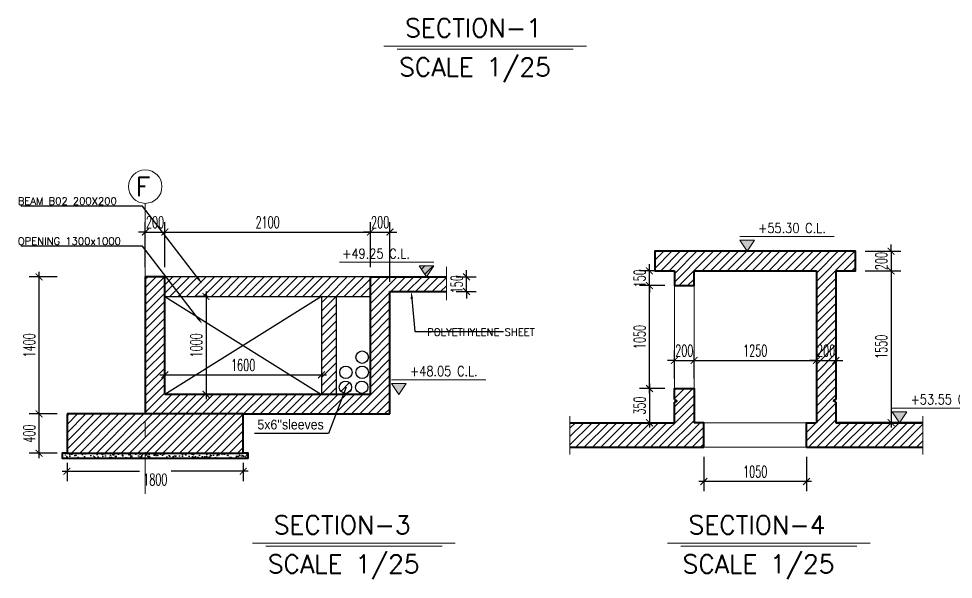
# Model space of a CAD drawing. Extents: x 2556046 to 2673391, y -921360 to -863964.
# Drawn here: x 2626783 to 2636333, y -897818 to -892094 of the extents above; entities that cross this region are included whole.
import ezdxf
from ezdxf import colors
from ezdxf.entities.mleader import LeaderData, LeaderLine
from ezdxf.enums import TextEntityAlignment as Align
from ezdxf.math import Vec2, Vec3

# ---------------------------------------------------------------- set-up
doc = ezdxf.new("R2010")
doc.units = 0
doc.header["$LTSCALE"] = 500
doc.header["$PDMODE"] = 98
doc.header["$PDSIZE"] = -0.01
doc.linetypes.add('CACHE', pattern=[0.375, 0.25, -0.125])
doc.linetypes.add('CENTER', pattern=[50.8, 31.75, -6.35, 6.35, -6.35])
for name, color, linetype in [('10_retini', 7, 'Continuous'), ('hatch', 200, 'Continuous'), ('POLY SHEET', 40, 'Continuous'), ('S-RBAR-HA8', 40, 'Continuous')]:
    doc.layers.add(name, color=color, linetype=linetype)
for name, color, linetype, lineweight in [('A-FLOR-IDEN', 4, 'Continuous', 18), ('A-GRID', 1, 'CENTER', 9), ('A-GRID-IDEN', 10, 'Continuous', 9), ('EN05 - Text', 4, 'Continuous', 20), ('goe-ba-coupé', 4, 'Continuous', 40), ('goe-cotes', 115, 'Continuous', 13), ('TEXT', 7, 'Continuous', 13)]:
    doc.layers.add(name, color=color, linetype=linetype, lineweight=lineweight)
doc.styles.add('Arial', font='arial.ttf')
doc.styles.add('EG_SIMPLEX', font='SIMPLEX.shx')
doc.styles.add('goe-romans', font='ROMANS.shx', dxfattribs={"width": 0.6})
doc.styles.add('ROMANS', font='romans.shx')
doc.styles.add('SIMPLEX', font='simplex_.ttf')
doc.styles.get("Standard").update_dxf_attribs({"font": 'arial.ttf'})
doc.dimstyles.new('goe-50e', dxfattribs={"dimscale": 10, "dimtxt": 12, "dimasz": 7, "dimexe": 10, "dimexo": 10, "dimgap": 4, "dimtad": 1, "dimdec": 1, "dimdsep": 46, "dimtxsty": 'goe-romans', "dimblk": 'ARCHTICK', "dimcen": 4, "dimdle": 5, "dimclrt": 256, "dimazin": 0, "dimtfac": 1, "dimtdec": 1, "dimtix": 1, "dimtmove": 2, "dimatfit": 3, "dimldrblk": 'ARCHTICK', "dimfxl": 5, "dimtfillclr": 256, "dimtolj": 1, "dimarcsym": 0})
pattern_1 = [(45, (-16628.37, -5515.3), (-42.4264069, 42.4264069), [])]
pattern_2 = [(45, (0, 0), (-42.4264069, 42.4264069), [])]

# ---------------------------------------------------------------- blocks, each defined once
blk = doc.blocks.new('*U9')
blk.add_hatch(color=256).paths.add_polyline_path([(150, 225), (-150, 225), (0, 0)])
blk.add_line((-150, 300), (1776, 300))
blk.add_lwpolyline([(-150, 225), (150, 225), (0, 0)], close=True)
at = {"style": 'EG_SIMPLEX', "width": 0.85}
for tag, p in [('F.F.L.', (225, 375)), ('C.L.', (225, 39))]:
    blk.add_attdef(tag, p, '', height=200, dxfattribs=at)
blk = doc.blocks.new('_ArchTick')
at = {"color": 0, "linetype": 'ByBlock', "const_width": 0.15}
blk.add_lwpolyline([(-0.5, -0.5), (0.5, 0.5)], dxfattribs=at)
blk = doc.blocks.new('*D172')
at = {"layer": 'Defpoints', "color": 0, "transparency": 16777216}
for p in [(2627276.3, -896530.4), (2629076.3, -896530.4), (2629076.3, -896715.2)]:
    blk.add_point(p, dxfattribs=at)
at = {"layer": 'goe-cotes', "color": 0, "lineweight": -2, "transparency": 16777216}
for p, q in [((2627276.3, -896630.4), (2627276.3, -896815.2)), ((2629076.3, -896630.4), (2629076.3, -896815.2)), ((2627226.3, -896715.2), (2628016.8, -896715.2)), ((2629126.3, -896715.2), (2628340.2, -896715.2))]:
    blk.add_line(p, q, dxfattribs=at)
at = {"layer": 'goe-cotes', "color": 0, "lineweight": -2, "transparency": 16777216, "xscale": 70, "yscale": 70, "zscale": 70, "rotation": 180}
blk.add_blockref('_ArchTick', (2627276.3, -896715.2), dxfattribs=at)
at = {"layer": 'goe-cotes', "color": 0, "lineweight": -2, "transparency": 16777216, "xscale": 70, "yscale": 70, "zscale": 70}
blk.add_blockref('_ArchTick', (2629076.3, -896715.2), dxfattribs=at)
at = {"layer": 'goe-cotes', "transparency": 16777216, "insert": (2628178.5, -896800.8), "char_height": 120, "attachment_point": 5, "style": 'goe-romans'}
blk.add_mtext('\\A1;1800', dxfattribs=at)
blk = doc.blocks.new('*D173')
at = {"layer": 'Defpoints', "color": 0, "transparency": 16777216}
for p in [(2626991, -896130.4), (2627276.3, -896130.4), (2627276.3, -896530.4)]:
    blk.add_point(p, dxfattribs=at)
at = {"layer": 'goe-cotes', "color": 0, "lineweight": -2, "transparency": 16777216}
for p, q in [((2626991, -896580.4), (2626991, -896080.4)), ((2627176.3, -896130.4), (2626891, -896130.4)), ((2627176.3, -896530.4), (2626891, -896530.4))]:
    blk.add_line(p, q, dxfattribs=at)
at = {"layer": 'goe-cotes', "color": 0, "lineweight": -2, "transparency": 16777216, "xscale": 70, "yscale": 70, "zscale": 70}
for p, rotation in [((2626991, -896130.4), 90), ((2626991, -896530.4), 270)]:
    blk.add_blockref('_ArchTick', p, dxfattribs=dict(at, rotation=rotation))
at = {"layer": 'goe-cotes', "transparency": 16777216, "insert": (2626891, -896330.4), "char_height": 120, "attachment_point": 5, "rotation": 90, "style": 'goe-romans'}
blk.add_mtext('\\A1;400', dxfattribs=at)
blk = doc.blocks.new('*D174')
at = {"layer": 'Defpoints', "color": 0, "transparency": 16777216}
for p in [(2626991, -894730.4), (2627276.3, -894730.4), (2627276.3, -896130.4)]:
    blk.add_point(p, dxfattribs=at)
at = {"layer": 'goe-cotes', "color": 0, "lineweight": -2, "transparency": 16777216}
for p, q in [((2626991, -896180.4), (2626991, -894680.4)), ((2627176.3, -894730.4), (2626891, -894730.4)), ((2627176.3, -896130.4), (2626891, -896130.4))]:
    blk.add_line(p, q, dxfattribs=at)
at = {"layer": 'goe-cotes', "color": 0, "lineweight": -2, "transparency": 16777216, "xscale": 70, "yscale": 70, "zscale": 70}
for p, rotation in [((2626991, -894730.4), 90), ((2626991, -896130.4), 270)]:
    blk.add_blockref('_ArchTick', p, dxfattribs=dict(at, rotation=rotation))
at = {"layer": 'goe-cotes', "transparency": 16777216, "insert": (2626891, -895430.4), "char_height": 120, "attachment_point": 5, "rotation": 90, "style": 'goe-romans'}
blk.add_mtext('\\A1;1400', dxfattribs=at)
blk = doc.blocks.new('*D175')
at = {"layer": 'Defpoints', "color": 0, "transparency": 16777216}
for p in [(2628276.3, -894272.7), (2628076.3, -894730.4), (2628276.3, -894730.4)]:
    blk.add_point(p, dxfattribs=at)
at = {"layer": 'goe-cotes', "color": 0, "lineweight": -2, "transparency": 16777216}
for p, q in [((2628076.3, -894630.4), (2628076.3, -894172.7)), ((2628276.3, -894630.4), (2628276.3, -894172.7)), ((2628076.3, -894272.7), (2628006.3, -894272.7)), ((2628076.3, -894272.7), (2628276.3, -894272.7)), ((2628276.3, -894272.7), (2628346.3, -894272.7))]:
    blk.add_line(p, q, dxfattribs=at)
at = {"layer": 'goe-cotes', "color": 0, "lineweight": -2, "transparency": 16777216, "xscale": 70, "yscale": 70, "zscale": 70}
blk.add_blockref('_ArchTick', (2628076.3, -894272.7), dxfattribs=at)
at = {"layer": 'goe-cotes', "color": 0, "lineweight": -2, "transparency": 16777216, "xscale": 70, "yscale": 70, "zscale": 70, "rotation": 180}
blk.add_blockref('_ArchTick', (2628276.3, -894272.7), dxfattribs=at)
at = {"layer": 'goe-cotes', "transparency": 16777216, "insert": (2628176.3, -894172.7), "char_height": 120, "attachment_point": 5, "style": 'goe-romans'}
blk.add_mtext('\\A1;200', dxfattribs=at)
blk = doc.blocks.new('*D176')
at = {"layer": 'Defpoints', "color": 0, "transparency": 16777216}
for p in [(2630376.3, -894272.7), (2628276.3, -894730.4), (2630376.3, -894730.4)]:
    blk.add_point(p, dxfattribs=at)
at = {"layer": 'goe-cotes', "color": 0, "lineweight": -2, "transparency": 16777216}
for p, q in [((2628276.3, -894630.4), (2628276.3, -894172.7)), ((2630376.3, -894630.4), (2630376.3, -894172.7)), ((2628226.3, -894272.7), (2630426.3, -894272.7))]:
    blk.add_line(p, q, dxfattribs=at)
at = {"layer": 'goe-cotes', "color": 0, "lineweight": -2, "transparency": 16777216, "xscale": 70, "yscale": 70, "zscale": 70, "rotation": 180}
blk.add_blockref('_ArchTick', (2628276.3, -894272.7), dxfattribs=at)
at = {"layer": 'goe-cotes', "color": 0, "lineweight": -2, "transparency": 16777216, "xscale": 70, "yscale": 70, "zscale": 70}
blk.add_blockref('_ArchTick', (2630376.3, -894272.7), dxfattribs=at)
at = {"layer": 'goe-cotes', "transparency": 16777216, "insert": (2629326.3, -894172.7), "char_height": 120, "attachment_point": 5, "style": 'goe-romans'}
blk.add_mtext('\\A1;2100', dxfattribs=at)
blk = doc.blocks.new('*D177')
at = {"layer": 'Defpoints', "color": 0, "transparency": 16777216}
for p in [(2630576.3, -894272.7), (2630376.3, -894730.4), (2630576.3, -894880.4)]:
    blk.add_point(p, dxfattribs=at)
at = {"layer": 'goe-cotes', "color": 0, "lineweight": -2, "transparency": 16777216}
for p, q in [((2630376.3, -894630.4), (2630376.3, -894172.7)), ((2630576.3, -894780.4), (2630576.3, -894172.7)), ((2630376.3, -894272.7), (2630306.3, -894272.7)), ((2630376.3, -894272.7), (2630576.3, -894272.7)), ((2630576.3, -894272.7), (2630646.3, -894272.7))]:
    blk.add_line(p, q, dxfattribs=at)
at = {"layer": 'goe-cotes', "color": 0, "lineweight": -2, "transparency": 16777216, "xscale": 70, "yscale": 70, "zscale": 70}
blk.add_blockref('_ArchTick', (2630376.3, -894272.7), dxfattribs=at)
at = {"layer": 'goe-cotes', "color": 0, "lineweight": -2, "transparency": 16777216, "xscale": 70, "yscale": 70, "zscale": 70, "rotation": 180}
blk.add_blockref('_ArchTick', (2630576.3, -894272.7), dxfattribs=at)
at = {"layer": 'goe-cotes', "transparency": 16777216, "insert": (2630476.3, -894172.7), "char_height": 120, "attachment_point": 5, "style": 'goe-romans'}
blk.add_mtext('\\A1;200', dxfattribs=at)
blk = doc.blocks.new('AX-HL')
at = {"color": 1}
blk.add_circle((-0.35, 0), 0.35, dxfattribs=at)
at = {"color": 6, "style": 'SIMPLEX', "width": 0.430328}
blk.add_attdef('N-F', text='', height=0.4, dxfattribs=at).set_placement((-0.6, -0.2), (-0.1, -0.2), align=Align.FIT)
at = {"color": 6, "style": 'SIMPLEX'}
blk.add_attdef('N', text='', height=0.4, dxfattribs=at).set_placement((-0.35, 0), align=Align.MIDDLE)
blk = doc.blocks.new('*D178')
at = {"layer": 'Defpoints', "color": 0, "transparency": 16777216}
for p in [(2631152.8, -894730.4), (2631359, -894730.4), (2631152.8, -894880.4)]:
    blk.add_point(p, dxfattribs=at)
at = {"layer": 'goe-cotes', "color": 0, "lineweight": -2, "transparency": 16777216}
for p, q in [((2631359, -894730.4), (2631359, -894660.4)), ((2631252.8, -894730.4), (2631459, -894730.4)), ((2631359, -894880.4), (2631359, -894730.4)), ((2631252.8, -894880.4), (2631459, -894880.4)), ((2631359, -894880.4), (2631359, -894950.4))]:
    blk.add_line(p, q, dxfattribs=at)
at = {"layer": 'goe-cotes', "color": 0, "lineweight": -2, "transparency": 16777216, "xscale": 70, "yscale": 70, "zscale": 70}
for p, rotation in [((2631359, -894730.4), 270), ((2631359, -894880.4), 90)]:
    blk.add_blockref('_ArchTick', p, dxfattribs=dict(at, rotation=rotation))
at = {"layer": 'goe-cotes', "transparency": 16777216, "insert": (2631259, -894805.4), "char_height": 120, "attachment_point": 5, "rotation": 90, "style": 'goe-romans'}
blk.add_mtext('\\A1;150', dxfattribs=at)
blk = doc.blocks.new('*D302')
at = {"layer": 'Defpoints', "color": 0, "transparency": 16777216}
for p in [(2633783.6, -896469.6), (2634833.6, -896469.6), (2633783.6, -896819.5)]:
    blk.add_point(p, dxfattribs=at)
at = {"layer": 'goe-cotes', "color": 0, "lineweight": -2, "transparency": 16777216}
for p, q in [((2633783.6, -896569.6), (2633783.6, -896919.5)), ((2634833.6, -896569.6), (2634833.6, -896919.5)), ((2634883.6, -896819.5), (2633733.6, -896819.5))]:
    blk.add_line(p, q, dxfattribs=at)
at = {"layer": 'goe-cotes', "color": 0, "lineweight": -2, "transparency": 16777216, "xscale": 70, "yscale": 70, "zscale": 70, "rotation": 180}
blk.add_blockref('_ArchTick', (2633783.6, -896819.5), dxfattribs=at)
at = {"layer": 'goe-cotes', "color": 0, "lineweight": -2, "transparency": 16777216, "xscale": 70, "yscale": 70, "zscale": 70}
blk.add_blockref('_ArchTick', (2634833.6, -896819.5), dxfattribs=at)
at = {"layer": 'goe-cotes', "transparency": 16777216, "insert": (2634308.6, -896719.5), "char_height": 120, "attachment_point": 5, "style": 'goe-romans'}
blk.add_mtext('\\A1;1050', dxfattribs=at)
blk = doc.blocks.new('*D303')
at = {"layer": 'Defpoints', "color": 0, "transparency": 16777216}
for p in [(2633683.6, -895583.9), (2633483.6, -895869.6), (2633683.6, -895869.6)]:
    blk.add_point(p, dxfattribs=at)
at = {"layer": 'goe-cotes', "color": 0, "lineweight": -2, "transparency": 16777216}
for p, q in [((2633483.6, -895769.6), (2633483.6, -895483.9)), ((2633683.6, -895769.6), (2633683.6, -895483.9)), ((2633483.6, -895583.9), (2633413.6, -895583.9)), ((2633483.6, -895583.9), (2633683.6, -895583.9)), ((2633683.6, -895583.9), (2633753.6, -895583.9))]:
    blk.add_line(p, q, dxfattribs=at)
at = {"layer": 'goe-cotes', "color": 0, "lineweight": -2, "transparency": 16777216, "xscale": 70, "yscale": 70, "zscale": 70}
blk.add_blockref('_ArchTick', (2633483.6, -895583.9), dxfattribs=at)
at = {"layer": 'goe-cotes', "color": 0, "lineweight": -2, "transparency": 16777216, "xscale": 70, "yscale": 70, "zscale": 70, "rotation": 180}
blk.add_blockref('_ArchTick', (2633683.6, -895583.9), dxfattribs=at)
at = {"layer": 'goe-cotes', "transparency": 16777216, "insert": (2633583.6, -895483.9), "char_height": 120, "attachment_point": 5, "style": 'goe-romans'}
blk.add_mtext('\\A1;200', dxfattribs=at)
blk = doc.blocks.new('*D304')
at = {"layer": 'Defpoints', "color": 0, "transparency": 16777216}
for p in [(2634933.6, -895583.9), (2633683.6, -895869.6), (2634933.6, -895869.6)]:
    blk.add_point(p, dxfattribs=at)
at = {"layer": 'goe-cotes', "color": 0, "lineweight": -2, "transparency": 16777216}
for p, q in [((2633683.6, -895769.6), (2633683.6, -895483.9)), ((2634933.6, -895769.6), (2634933.6, -895483.9)), ((2633633.6, -895583.9), (2634983.6, -895583.9))]:
    blk.add_line(p, q, dxfattribs=at)
at = {"layer": 'goe-cotes', "color": 0, "lineweight": -2, "transparency": 16777216, "xscale": 70, "yscale": 70, "zscale": 70, "rotation": 180}
blk.add_blockref('_ArchTick', (2633683.6, -895583.9), dxfattribs=at)
at = {"layer": 'goe-cotes', "color": 0, "lineweight": -2, "transparency": 16777216, "xscale": 70, "yscale": 70, "zscale": 70}
blk.add_blockref('_ArchTick', (2634933.6, -895583.9), dxfattribs=at)
at = {"layer": 'goe-cotes', "transparency": 16777216, "insert": (2634308.6, -895483.9), "char_height": 120, "attachment_point": 5, "style": 'goe-romans'}
blk.add_mtext('\\A1;1250', dxfattribs=at)
blk = doc.blocks.new('*D305')
at = {"layer": 'Defpoints', "color": 0, "transparency": 16777216}
for p in [(2635133.6, -895583.9), (2634933.6, -895869.6), (2635133.6, -895869.6)]:
    blk.add_point(p, dxfattribs=at)
at = {"layer": 'goe-cotes', "color": 0, "lineweight": -2, "transparency": 16777216}
for p, q in [((2634933.6, -895769.6), (2634933.6, -895483.9)), ((2635133.6, -895769.6), (2635133.6, -895483.9)), ((2634933.6, -895583.9), (2634863.6, -895583.9)), ((2634933.6, -895583.9), (2635133.6, -895583.9)), ((2635133.6, -895583.9), (2635203.6, -895583.9))]:
    blk.add_line(p, q, dxfattribs=at)
at = {"layer": 'goe-cotes', "color": 0, "lineweight": -2, "transparency": 16777216, "xscale": 70, "yscale": 70, "zscale": 70}
blk.add_blockref('_ArchTick', (2634933.6, -895583.9), dxfattribs=at)
at = {"layer": 'goe-cotes', "color": 0, "lineweight": -2, "transparency": 16777216, "xscale": 70, "yscale": 70, "zscale": 70, "rotation": 180}
blk.add_blockref('_ArchTick', (2635133.6, -895583.9), dxfattribs=at)
at = {"layer": 'goe-cotes', "transparency": 16777216, "insert": (2635033.6, -895483.9), "char_height": 120, "attachment_point": 5, "style": 'goe-romans'}
blk.add_mtext('\\A1;200', dxfattribs=at)
blk = doc.blocks.new('*D306')
at = {"layer": 'Defpoints', "color": 0, "transparency": 16777216}
for p in [(2633483.6, -895869.6), (2633228, -896219.6), (2633483.6, -896219.6)]:
    blk.add_point(p, dxfattribs=at)
at = {"layer": 'goe-cotes', "color": 0, "lineweight": -2, "transparency": 16777216}
for p, q in [((2633228, -895819.6), (2633228, -896269.6)), ((2633383.6, -895869.6), (2633128, -895869.6)), ((2633383.6, -896219.6), (2633128, -896219.6))]:
    blk.add_line(p, q, dxfattribs=at)
at = {"layer": 'goe-cotes', "color": 0, "lineweight": -2, "transparency": 16777216, "xscale": 70, "yscale": 70, "zscale": 70}
for p, rotation in [((2633228, -895869.6), 90), ((2633228, -896219.6), 270)]:
    blk.add_blockref('_ArchTick', p, dxfattribs=dict(at, rotation=rotation))
at = {"layer": 'goe-cotes', "transparency": 16777216, "insert": (2633128, -896044.6), "char_height": 120, "attachment_point": 5, "rotation": 90, "style": 'goe-romans'}
blk.add_mtext('\\A1;350', dxfattribs=at)
blk = doc.blocks.new('*D307')
at = {"layer": 'Defpoints', "color": 0, "transparency": 16777216}
for p in [(2635333.6, -894469.6), (2635333.6, -894669.6), (2635697.7, -894669.6)]:
    blk.add_point(p, dxfattribs=at)
at = {"layer": 'goe-cotes', "color": 0, "lineweight": -2, "transparency": 16777216}
for p, q in [((2635433.6, -894469.6), (2635797.7, -894469.6)), ((2635697.7, -894469.6), (2635697.7, -894399.6)), ((2635697.7, -894469.6), (2635697.7, -894669.6)), ((2635433.6, -894669.6), (2635797.7, -894669.6)), ((2635697.7, -894669.6), (2635697.7, -894739.6))]:
    blk.add_line(p, q, dxfattribs=at)
at = {"layer": 'goe-cotes', "color": 0, "lineweight": -2, "transparency": 16777216, "xscale": 70, "yscale": 70, "zscale": 70}
for p, rotation in [((2635697.7, -894469.6), 270), ((2635697.7, -894669.6), 90)]:
    blk.add_blockref('_ArchTick', p, dxfattribs=dict(at, rotation=rotation))
at = {"layer": 'goe-cotes', "transparency": 16777216, "insert": (2635597.7, -894569.6), "char_height": 120, "attachment_point": 5, "rotation": 90, "style": 'goe-romans'}
blk.add_mtext('\\A1;200', dxfattribs=at)
blk = doc.blocks.new('*D308')
at = {"layer": 'Defpoints', "color": 0, "transparency": 16777216}
for p in [(2635333.6, -894669.6), (2635333.6, -896219.6), (2635697.7, -896219.6)]:
    blk.add_point(p, dxfattribs=at)
at = {"layer": 'goe-cotes', "color": 0, "lineweight": -2, "transparency": 16777216}
for p, q in [((2635433.6, -894669.6), (2635797.7, -894669.6)), ((2635697.7, -894619.6), (2635697.7, -896269.6)), ((2635433.6, -896219.6), (2635797.7, -896219.6))]:
    blk.add_line(p, q, dxfattribs=at)
at = {"layer": 'goe-cotes', "color": 0, "lineweight": -2, "transparency": 16777216, "xscale": 70, "yscale": 70, "zscale": 70}
for p, rotation in [((2635697.7, -894669.6), 90), ((2635697.7, -896219.6), 270)]:
    blk.add_blockref('_ArchTick', p, dxfattribs=dict(at, rotation=rotation))
at = {"layer": 'goe-cotes', "transparency": 16777216, "insert": (2635597.7, -895444.6), "char_height": 120, "attachment_point": 5, "rotation": 90, "style": 'goe-romans'}
blk.add_mtext('\\A1;1550', dxfattribs=at)
blk = doc.blocks.new('*D309')
at = {"layer": 'Defpoints', "color": 0, "transparency": 16777216}
for p in [(2633228, -894819.6), (2633483.6, -894819.6), (2633483.6, -895869.6)]:
    blk.add_point(p, dxfattribs=at)
at = {"layer": 'goe-cotes', "color": 0, "lineweight": -2, "transparency": 16777216}
for p, q in [((2633228, -895919.6), (2633228, -894769.6)), ((2633383.6, -894819.6), (2633128, -894819.6)), ((2633383.6, -895869.6), (2633128, -895869.6))]:
    blk.add_line(p, q, dxfattribs=at)
at = {"layer": 'goe-cotes', "color": 0, "lineweight": -2, "transparency": 16777216, "xscale": 70, "yscale": 70, "zscale": 70}
for p, rotation in [((2633228, -894819.6), 90), ((2633228, -895869.6), 270)]:
    blk.add_blockref('_ArchTick', p, dxfattribs=dict(at, rotation=rotation))
at = {"layer": 'goe-cotes', "transparency": 16777216, "insert": (2633128, -895344.6), "char_height": 120, "attachment_point": 5, "rotation": 90, "style": 'goe-romans'}
blk.add_mtext('\\A1;1050', dxfattribs=at)
blk = doc.blocks.new('*D310')
at = {"layer": 'Defpoints', "color": 0, "transparency": 16777216}
for p in [(2633228, -894669.6), (2633483.6, -894669.6), (2633483.6, -894819.6)]:
    blk.add_point(p, dxfattribs=at)
at = {"layer": 'goe-cotes', "color": 0, "lineweight": -2, "transparency": 16777216}
for p, q in [((2633383.6, -894669.6), (2633128, -894669.6)), ((2633228, -894669.6), (2633228, -894599.6)), ((2633228, -894819.6), (2633228, -894669.6)), ((2633383.6, -894819.6), (2633128, -894819.6)), ((2633228, -894819.6), (2633228, -894889.6))]:
    blk.add_line(p, q, dxfattribs=at)
at = {"layer": 'goe-cotes', "color": 0, "lineweight": -2, "transparency": 16777216, "xscale": 70, "yscale": 70, "zscale": 70}
for p, rotation in [((2633228, -894669.6), 270), ((2633228, -894819.6), 90)]:
    blk.add_blockref('_ArchTick', p, dxfattribs=dict(at, rotation=rotation))
at = {"layer": 'goe-cotes', "transparency": 16777216, "insert": (2633128, -894744.6), "char_height": 120, "attachment_point": 5, "rotation": 90, "style": 'goe-romans'}
blk.add_mtext('\\A1;150', dxfattribs=at)
blk = doc.blocks.new('*D343')
at = {"layer": 'Defpoints', "color": 0, "transparency": 16777216}
for p in [(2628819.7, -894930.4), (2628696.8, -895930.4), (2629576.3, -895930.4)]:
    blk.add_point(p, dxfattribs=at)
at = {"layer": 'goe-cotes', "color": 0, "lineweight": -2, "transparency": 16777216}
for p, q in [((2628719.7, -894930.4), (2628596.8, -894930.4)), ((2628696.8, -894880.4), (2628696.8, -895980.4)), ((2629476.3, -895930.4), (2628596.8, -895930.4))]:
    blk.add_line(p, q, dxfattribs=at)
at = {"layer": 'goe-cotes', "color": 0, "lineweight": -2, "transparency": 16777216, "xscale": 70, "yscale": 70, "zscale": 70}
for p, rotation in [((2628696.8, -894930.4), 90), ((2628696.8, -895930.4), 270)]:
    blk.add_blockref('_ArchTick', p, dxfattribs=dict(at, rotation=rotation))
at = {"layer": 'goe-cotes', "transparency": 16777216, "insert": (2628596.8, -895430.4), "char_height": 120, "attachment_point": 5, "rotation": 90, "style": 'goe-romans'}
blk.add_mtext('\\A1;1000', dxfattribs=at)
blk = doc.blocks.new('*D350')
at = {"layer": 'Defpoints', "color": 0, "transparency": 16777216}
for p in [(2628276.3, -895330.4), (2629876.3, -895330.4), (2629876.3, -895730.8)]:
    blk.add_point(p, dxfattribs=at)
at = {"layer": 'goe-cotes', "color": 0, "lineweight": -2, "transparency": 16777216}
for p, q in [((2628276.3, -895430.4), (2628276.3, -895830.8)), ((2629876.3, -895430.4), (2629876.3, -895830.8)), ((2628226.3, -895730.8), (2629926.3, -895730.8))]:
    blk.add_line(p, q, dxfattribs=at)
at = {"layer": 'goe-cotes', "color": 0, "lineweight": -2, "transparency": 16777216, "xscale": 70, "yscale": 70, "zscale": 70, "rotation": 180}
blk.add_blockref('_ArchTick', (2628276.3, -895730.8), dxfattribs=at)
at = {"layer": 'goe-cotes', "color": 0, "lineweight": -2, "transparency": 16777216, "xscale": 70, "yscale": 70, "zscale": 70}
blk.add_blockref('_ArchTick', (2629876.3, -895730.8), dxfattribs=at)
at = {"layer": 'goe-cotes', "transparency": 16777216, "insert": (2629076.3, -895630.8), "char_height": 120, "attachment_point": 5, "style": 'goe-romans'}
blk.add_mtext('\\A1;1600', dxfattribs=at)

msp = doc.modelspace()

# ---------------------------------------------------------------- hatches: boundary and pattern name
at = {"layer": '10_retini'}
h = msp.add_hatch(dxfattribs=at)
h.set_pattern_fill('AR-CONC', color=8, scale=0.5)
h.paths.add_polyline_path([(2628076.34, -896580.45), (2628076.34, -896530.45), (2627276.34, -896530.45), (2627226.34, -896530.45), (2627226.34, -896580.45)])
h.paths.add_polyline_path([(2628076.34, -896530.45), (2628076.34, -896580.45), (2629076.34, -896580.45), (2629126.34, -896580.45), (2629126.34, -896530.45), (2629076.34, -896530.45)])
h.paths.add_polyline_path([(2628026.76, -896890.8), (2628330.19, -896890.8), (2628330.19, -896710.8), (2628026.76, -896710.8)], flags=9)
at = {"layer": 'hatch'}
h = msp.add_hatch(dxfattribs=at)
h.set_pattern_fill('_USER', color=256, scale=60, angle=45, pattern_type=0)
h.set_pattern_definition(pattern_1)
h.paths.add_polyline_path([(2636020.23, -896219.62), (2635133.56, -896219.62), (2635133.56, -896011.23), (2635105.14, -895997.03), (2635133.56, -895982.82), (2635133.56, -894669.62), (2635333.56, -894669.62), (2635333.56, -894469.62), (2633283.56, -894469.62), (2633283.56, -894669.62), (2633483.56, -894669.62), (2633483.56, -894819.62), (2633683.56, -894819.62), (2633683.56, -894669.62), (2634933.56, -894669.62), (2634933.56, -896219.62), (2634833.56, -896219.62), (2634833.56, -896469.62), (2636020.23, -896469.62)])
h = msp.add_hatch(dxfattribs=at)
h.set_pattern_fill('_USER', color=256, scale=60, angle=45, pattern_type=0)
h.set_pattern_definition(pattern_2)
h.paths.add_polyline_path([(2630874.38, -894617.95), (2631024.38, -894617.95), (2630949.38, -894730.45), (2631152.79, -894730.45), (2631152.79, -894880.45), (2630576.34, -894880.45), (2630576.34, -896130.45), (2630024.27, -896130.45), (2630104.92, -895918.89, -0.3392735), (2630057.9, -895857.56, -1), (2630184.9, -895857.56, -0.4933469), (2630104.92, -895918.89), (2630100.52, -895930.45), (2630376.34, -895930.45), (2630376.34, -894730.45), (2630949.38, -894730.45)])
h.paths.add_polyline_path([(2630100.52, -895930.45), (2628276.34, -895930.45), (2628276.34, -894930.45), (2628276.34, -894730.45), (2628076.34, -894730.45), (2628076.34, -896130.45), (2629076.34, -896130.45), (2630024.27, -896130.45)])
h.paths.add_polyline_path([(2629076.34, -896130.45), (2628076.34, -896130.45), (2628076.34, -896530.45), (2629076.34, -896530.45)])
h.paths.add_polyline_path([(2628076.34, -896130.45), (2627276.34, -896130.45), (2627276.34, -896530.45), (2628076.34, -896530.45)])
at = {"layer": 'hatch', "true_color": 0xc7c8ca}
h = msp.add_hatch(dxfattribs=at)
h.set_pattern_fill('_USER', color=9, scale=60, angle=45, pattern_type=0)
h.set_pattern_definition(pattern_2)
h.paths.add_polyline_path([(2628276.34, -894730.45), (2630376.34, -894730.45), (2630376.34, -894930.45), (2628276.34, -894930.45)])
at = {"layer": 'hatch'}
h = msp.add_hatch(dxfattribs=at)
h.set_pattern_fill('_USER', color=256, scale=60, angle=45, pattern_type=0)
h.set_pattern_definition(pattern_2)
h.paths.add_polyline_path([(2630026.34, -894930.45), (2629876.34, -894930.45), (2629876.34, -895930.45), (2630026.34, -895930.45)])
h = msp.add_hatch(dxfattribs=at)
h.set_pattern_fill('_USER', color=256, scale=60, angle=45, pattern_type=0)
h.set_pattern_definition(pattern_1)
h.paths.add_polyline_path([(2633783.56, -896219.62), (2633683.56, -896219.62), (2633683.56, -895869.62), (2633483.56, -895869.62), (2633483.56, -895982.82), (2633511.97, -895997.03), (2633483.56, -896011.23), (2633483.56, -896219.62), (2632415.98, -896219.62), (2632415.98, -896469.62), (2633783.56, -896469.62)])

# ---------------------------------------------------------------- linework, layer by layer
at = {"color": 7}
msp.add_line((2629876.34, -894930.45), (2629876.34, -895930.45), dxfattribs=at)
at = {"layer": 'A-GRID', "ltscale": 0.05}
msp.add_line((2628076.34, -893979.52), (2628076.34, -896944.15), dxfattribs=at)
at = {"layer": 'EN05 - Text', "color": 7, "linetype": 'Continuous', "lineweight": 0, "ltscale": 100}
for p, q in [((2632585.65, -892376.01), (2630514.76, -892376.01)), ((2631244, -897450.47), (2629173.11, -897450.47)), ((2635482.75, -897450.47), (2633411.86, -897450.47))]:
    msp.add_line(p, q, dxfattribs=at)
at = {"layer": 'EN05 - Text', "color": 3, "linetype": 'Continuous', "lineweight": 0, "ltscale": 100}
for p, q in [((2632450, -892406.01), (2630650.41, -892406.01)), ((2631108.34, -897480.47), (2629308.76, -897480.47)), ((2635347.1, -897480.47), (2633547.51, -897480.47))]:
    msp.add_line(p, q, dxfattribs=at)
at = {"layer": 'goe-ba-coupé', "ltscale": 1000}
for p, q in [((2634933.56, -894669.62), (2634933.56, -896219.62)), ((2635133.56, -894669.62), (2635133.56, -895982.82)), ((2628276.34, -894730.45), (2628076.34, -894730.45)), ((2628076.34, -894730.45), (2628076.34, -896130.45)), ((2628276.34, -895930.45), (2628276.34, -894730.45)), ((2630376.34, -895930.45), (2630376.34, -894730.45)), ((2630376.34, -894730.45), (2631152.79, -894730.45)), ((2630576.34, -896130.45), (2630576.34, -894880.45)), ((2630576.34, -894880.45), (2631152.79, -894880.45)), ((2630376.34, -895930.45), (2628276.34, -895930.45)), ((2633483.56, -895982.82), (2633511.97, -895997.03)), ((2633483.56, -896011.23), (2633511.97, -895997.03)), ((2635133.56, -895982.82), (2635105.14, -895997.03)), ((2635133.56, -896011.23), (2635105.14, -895997.03)), ((2635133.56, -896011.23), (2635133.56, -896219.62)), ((2628076.34, -896130.45), (2627276.34, -896130.45)), ((2627276.34, -896130.45), (2627276.34, -896530.45)), ((2629076.34, -896130.45), (2628076.34, -896130.45)), ((2629076.34, -896530.45), (2629076.34, -896130.45)), ((2629076.34, -896130.45), (2630576.34, -896130.45)), ((2632415.98, -896219.62), (2633483.56, -896219.62)), ((2635133.56, -896219.62), (2636009.6, -896219.62)), ((2636020.23, -896219.62), (2635133.56, -896219.62)), ((2632415.98, -896469.62), (2633783.56, -896469.62)), ((2634833.56, -896469.62), (2636020.23, -896469.62)), ((2627276.34, -896530.45), (2629076.34, -896530.45))]:
    msp.add_line(p, q, dxfattribs=at)
for points in [[(2635133.56, -894669.62), (2635333.56, -894669.62), (2635333.56, -894469.62), (2633283.56, -894469.62), (2633283.56, -894669.62), (2633483.56, -894669.62)], [(2633483.56, -894669.62), (2633483.56, -894819.62), (2633683.56, -894819.62), (2633683.56, -894669.62)], [(2633683.56, -894669.62), (2634933.56, -894669.62)], [(2633483.56, -895982.82), (2633483.56, -895869.62), (2633683.56, -895869.62), (2633683.56, -896219.62)], [(2633483.56, -896219.62), (2633483.56, -896009.8)], [(2633783.56, -896469.62), (2633783.56, -896219.62), (2633683.56, -896219.62)], [(2634833.56, -896469.62), (2634833.56, -896219.62), (2634933.29, -896219.62)], [(2627276.34, -896530.45), (2627226.34, -896530.45), (2627226.34, -896580.45), (2629076.34, -896580.45), (2629126.34, -896580.45), (2629126.34, -896530.45), (2629076.34, -896530.45)]]:
    msp.add_lwpolyline(points, dxfattribs=at)
at = {"layer": 'goe-cotes'}
for p, q in [((2631152.79, -894628.21), (2631152.79, -894969.06)), ((2633483.56, -894819.62), (2633483.56, -895869.62)), ((2633683.56, -895869.62), (2633683.56, -894819.62)), ((2632415.98, -896153.84), (2632415.98, -896544.7)), ((2636020.23, -896153.84), (2636020.23, -896544.7)), ((2633783.56, -896219.62), (2634833.56, -896219.62)), ((2634833.56, -896469.62), (2633783.56, -896469.62))]:
    msp.add_line(p, q, dxfattribs=at)
at = {"layer": 'POLY SHEET', "linetype": 'CACHE', "const_width": 10}
msp.add_lwpolyline([(2630576.34, -894880.45), (2631152.79, -894880.45)], dxfattribs=at)
at = {"layer": 'S-RBAR-HA8', "color": 7}
for p, q in [((2630376.34, -894730.45), (2628276.34, -894730.45)), ((2628276.34, -894930.45), (2629876.34, -895930.45)), ((2629876.34, -894930.45), (2628276.34, -895930.45)), ((2628276.34, -894930.45), (2630376.34, -894930.45))]:
    msp.add_line(p, q, dxfattribs=at)
msp.add_lwpolyline([(2630026.34, -895930.45), (2628276.34, -895930.45), (2628276.34, -894930.45), (2630026.34, -894930.45)], close=True, dxfattribs=at)
msp.add_lwpolyline([(2630128.3, -895857.56), (2629947.81, -896330.99), (2629193.51, -896330.99)], dxfattribs=at)
for centre in [(2630292.18, -895550.58), (2630126.25, -895705.33), (2630292.18, -895705.33), (2630121.4, -895857.56), (2630288.49, -895857.56)]:
    msp.add_circle(centre, 63.5, dxfattribs=at)

# ---------------------------------------------------------------- block references
at = {"layer": 'A-FLOR-IDEN'}
ref = msp.add_blockref('*U9', (2634226.13, -894469.62), dxfattribs=dict(at, xscale=0.4999999999999998, yscale=0.4999999999999998, zscale=0.4999999999999998))
ref.add_attrib('F.F.L.', '+55.30 C.L.', (2634338.63, -894282.12), dxfattribs={"layer": '0', "height": 100, "style": 'EG_SIMPLEX', "width": 0.85})
ref = msp.add_blockref('*U9', (2630949.38, -894730.45), dxfattribs=dict(at, xscale=-0.4999999999999998, yscale=0.4999999999999998, zscale=0.4999999999999998))
ref.add_attrib('F.F.L.', '+49.25 C.L.', (2630088.07, -894542.95), dxfattribs={"layer": '0', "height": 100, "style": 'EG_SIMPLEX', "width": 0.85})
ref = msp.add_blockref('*U9', (2630668.67, -895930.45), dxfattribs=dict(at, xscale=0.4999999999999998, yscale=0.4999999999999998, zscale=0.4999999999999998))
ref.add_attrib('F.F.L.', '+48.05 C.L.', (2630781.17, -895742.95), dxfattribs={"layer": '0', "height": 100, "style": 'EG_SIMPLEX', "width": 0.85})
ref = msp.add_blockref('*U9', (2635784.26, -896219.62), dxfattribs=dict(at, xscale=0.4999999999999998, yscale=0.4999999999999998, zscale=0.4999999999999998))
ref.add_attrib('F.F.L.', '+53.55 C.L.', (2635896.76, -896032.12), dxfattribs={"layer": '0', "height": 100, "style": 'EG_SIMPLEX', "width": 0.85})
at = {"layer": 'A-GRID-IDEN'}
ref = msp.add_blockref('AX-HL', (2627905.72, -893808.9), dxfattribs=dict(at, xscale=487.5, yscale=487.5, zscale=487.5, rotation=180))
ref.add_attrib('N', 'F', dxfattribs={"layer": '0', "color": 6, "height": 195, "style": 'SIMPLEX'}).set_placement((2628050.85, -893808.9), align=Align.MIDDLE_CENTER)

# ---------------------------------------------------------------- texts
at = {"layer": 'EN05 - Text', "color": 4, "linetype": 'Continuous', "lineweight": 0, "ltscale": 100, "style": 'ROMANS'}
for s, p in [('SECTION-1', (2630730.88, -892281.84)), ('SCALE 1/25', (2630669.69, -892681.41)), ('SECTION-3', (2629389.23, -897356.3)), ('SECTION-4', (2633627.98, -897356.3)), ('SCALE 1/25', (2629328.04, -897755.87)), ('SCALE 1/25', (2633566.79, -897755.87))]:
    msp.add_text(s, height=187.5, dxfattribs=at).set_placement(p)
at = {"layer": 'EN05 - Text', "linetype": 'Continuous', "lineweight": 0, "ltscale": 100, "char_height": 75, "style": 'ROMANS'}
for s, insert, width, attachment_point in [('BEAM B02 200X200', (2626773, -893956.01), 1193.0552, 4), ('\\pxql;OPENING 1300x1000 ', (2626773, -894364.93), 1193.0552, 4), ('\\pxql;POLYETHYLENE SHEET', (2632051.82, -895294.1), 1095.2829, 6)]:
    msp.add_mtext(s, dxfattribs=dict(at, insert=insert, width=width, attachment_point=attachment_point))
at = {"layer": 'TEXT', "style": 'Arial', "width": 0.9}
msp.add_text("5x6''sleeves", height=100, dxfattribs=at).set_placement((2629222.38, -896288.36))

# ---------------------------------------------------------------- dimensions: what is measured, and where the dimension line sits
at = {"layer": 'goe-cotes'}
for base, p1, p2, angle, picture, middle in [((2628276.34, -894272.75), (2628076.34, -894730.45), (2628276.34, -894730.45), 180, '*D175', (2628176.34, -894172.75)), ((2630376.34, -894272.75), (2628276.34, -894730.45), (2630376.34, -894730.45), 180, '*D176', (2629326.34, -894172.75)), ((2630576.34, -894272.75), (2630376.34, -894730.45), (2630576.34, -894880.45), 180, '*D177', (2630476.34, -894172.75)), ((2635697.66, -894669.62), (2635333.56, -894469.62), (2635333.56, -894669.62), 90, '*D307', (2635597.66, -894569.62)), ((2626991.05, -894730.45), (2627276.34, -896130.45), (2627276.34, -894730.45), 90, '*D174', (2626891.05, -895430.45)), ((2631358.97, -894730.45), (2631152.79, -894880.45), (2631152.79, -894730.45), 90, '*D178', (2631258.97, -894805.45)), ((2633228.04, -894669.62), (2633483.56, -894819.62), (2633483.56, -894669.62), 90, '*D310', (2633128.04, -894744.62)), ((2635697.66, -896219.62), (2635333.56, -894669.62), (2635333.56, -896219.62), 90, '*D308', (2635597.66, -895444.62)), ((2633228.04, -894819.62), (2633483.56, -895869.62), (2633483.56, -894819.62), 90, '*D309', (2633128.04, -895344.62)), ((2628696.8, -895930.45), (2628819.7, -894930.45), (2629576.34, -895930.45), 90, '*D343', (2628596.8, -895430.45)), ((2633228.04, -896219.62), (2633483.56, -895869.62), (2633483.56, -896219.62), 90, '*D306', (2633128.04, -896044.62)), ((2626991.05, -896130.45), (2627276.34, -896530.45), (2627276.34, -896130.45), 90, '*D173', (2626891.05, -896330.45))]:
    dim = msp.add_linear_dim(base=base, p1=p1, p2=p2, angle=angle, dimstyle='goe-50e', dxfattribs=at)
    dim.commit()
    dim.dimension.update_dxf_attribs({"geometry": picture, "text_midpoint": middle})
for base, p1, p2, picture, middle in [((2629876.34, -895730.85), (2628276.34, -895330.45), (2629876.34, -895330.45), '*D350', (2629076.34, -895630.85)), ((2633683.56, -895583.9), (2633483.56, -895869.62), (2633683.56, -895869.62), '*D303', (2633583.56, -895483.9)), ((2634933.56, -895583.9), (2633683.56, -895869.62), (2634933.56, -895869.62), '*D304', (2634308.56, -895483.9)), ((2635133.56, -895583.9), (2634933.56, -895869.62), (2635133.56, -895869.62), '*D305', (2635033.56, -895483.9)), ((2633783.56, -896819.5), (2634833.56, -896469.62), (2633783.56, -896469.62), '*D302', (2634308.56, -896719.5))]:
    dim = msp.add_linear_dim(base=base, p1=p1, p2=p2, dimstyle='goe-50e', dxfattribs=at)
    dim.commit()
    dim.dimension.update_dxf_attribs({"geometry": picture, "text_midpoint": middle})
dim = msp.add_linear_dim(base=(2629076.34, -896715.2), p1=(2627276.34, -896530.45), p2=(2629076.34, -896530.45), angle=180, dimstyle='goe-50e', dxfattribs=at)
dim.commit()
dim.dimension.update_dxf_attribs({"geometry": '*D172', "text_midpoint": (2628178.48, -896800.8), "dimtype": 160})

# ---------------------------------------------------------------- leaders
at = {"layer": 'EN05 - Text', "linetype": 'Continuous', "lineweight": 0, "ltscale": 100}
ml = msp.add_multileader_mtext('Standard', dxfattribs=at)
ml.set_content('', color=256)
ml.set_leader_properties()
ml.build(insert=Vec2(0, 0))
ml.multileader.update_dxf_attribs({"text_right_attachment_type": 6, "dogleg_length": 0.36, "arrow_head_size": 75})
ctx = ml.context
ctx.base_point, ctx.char_height, ctx.arrow_head_size, ctx.landing_gap_size, ctx.plane_origin = Vec3(2626800.19, -894005.22), 8, 75, 4, Vec3(2621270.55, -897465.28)
ctx.right_attachment = 6
notes = []
notes.append((ctx, [(0, (1, 1, 0), (2627110.1, -894009.22), (-1, 0), 301.91, [(0, [(2628658.65, -894801.37), (2628048.43, -894009.22)], 0, [])])]))
ctx.mtext.insert, ctx.mtext.flow_direction = Vec3(2626804.19, -894001.22), 5
ml = msp.add_multileader_mtext('Standard', dxfattribs=at)
ml.set_content('', color=256)
ml.set_leader_properties()
ml.build(insert=Vec2(0, 0))
ml.multileader.update_dxf_attribs({"text_right_attachment_type": 6, "dogleg_length": 0.36, "arrow_head_size": 75})
ctx = ml.context
ctx.base_point, ctx.char_height, ctx.arrow_head_size, ctx.landing_gap_size, ctx.plane_origin = Vec3(2626800.19, -894414.15), 8, 75, 4, Vec3(2621270.55, -897874.2)
ctx.right_attachment = 6
notes.append((ctx, [(0, (1, 1, 0), (2627110.1, -894418.15), (-1, 0), 301.91, [(0, [(2628658.65, -895210.29), (2628048.43, -894418.15)], 0, [])])]))
ctx.mtext.insert, ctx.mtext.flow_direction = Vec3(2626804.19, -894410.15), 5
ml = msp.add_multileader_mtext('Standard', dxfattribs=at)
ml.set_content('', color=256)
ml.set_leader_properties()
ml.build(insert=Vec2(0, 0))
ml.multileader.update_dxf_attribs({"text_right_attachment_type": 6, "dogleg_length": 0.36, "arrow_head_size": 75})
ctx = ml.context
ctx.base_point, ctx.char_height, ctx.arrow_head_size, ctx.landing_gap_size, ctx.plane_origin = Vec3(2631735.37, -895289.23), 8, 75, 4, Vec3(2637356.97, -898153.82)
ctx.right_attachment, ctx.text_align_type = 6, 2
notes.append((ctx, [(0, (1, 1, 0), (2631517.42, -895289.23), (1, 0), 217.95, [(0, [(2630794.18, -894880.45), (2630829.17, -895289.23)], 0, [])])]))
ctx.mtext.insert, ctx.mtext.alignment, ctx.mtext.flow_direction = Vec3(2631739.37, -895285.23), 3, 5
for ctx, leaders in notes:
    for number, flags, end, landing, length, lines in leaders:
        leader = LeaderData()
        leader.index, (leader.has_last_leader_line, leader.has_dogleg_vector, leader.attachment_direction) = number, flags
        leader.last_leader_point, leader.dogleg_vector, leader.dogleg_length = Vec3(end), Vec3(landing), length
        for number, points, colour, breaks in lines:
            line = LeaderLine()
            line.index, line.vertices, line.color, line.breaks = number, Vec3.list(points), colors.encode_raw_color(colour), breaks
            leader.lines.append(line)
        ctx.leaders.append(leader)

doc.saveas('drawing.dxf')
